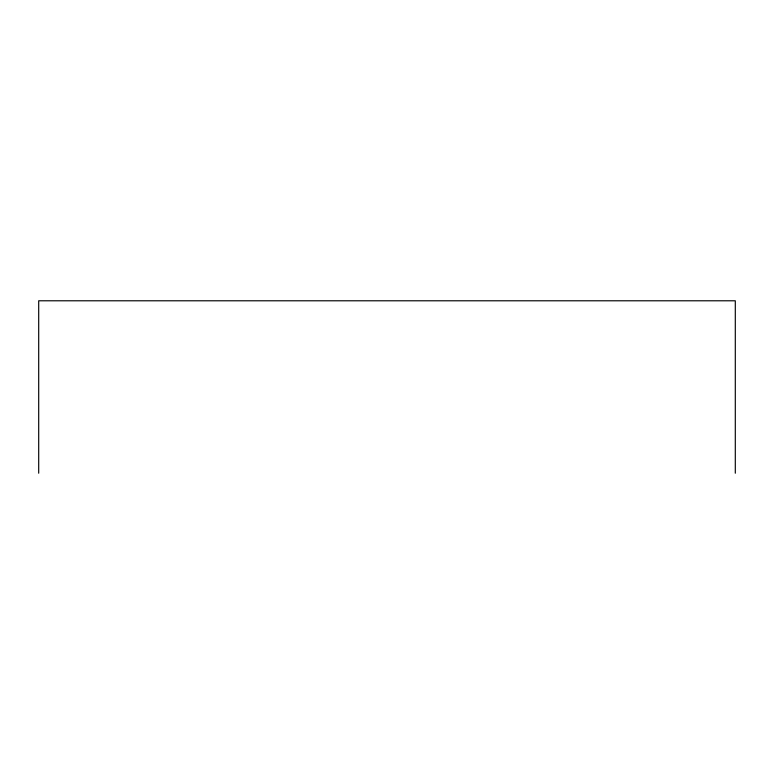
<?xml version="1.0" encoding="UTF-8"?>
<svg xmlns="http://www.w3.org/2000/svg" width="774" height="774" viewBox="0 0 774 774"><rect width="100%" height="100%" fill="white"/><g stroke="black" fill="none" stroke-linecap="round" stroke-linejoin="round"><path stroke-width="1.16" d="M735.3 473.214L735.3 300.786L38.7 300.786L38.7 473.214"/></g></svg>
